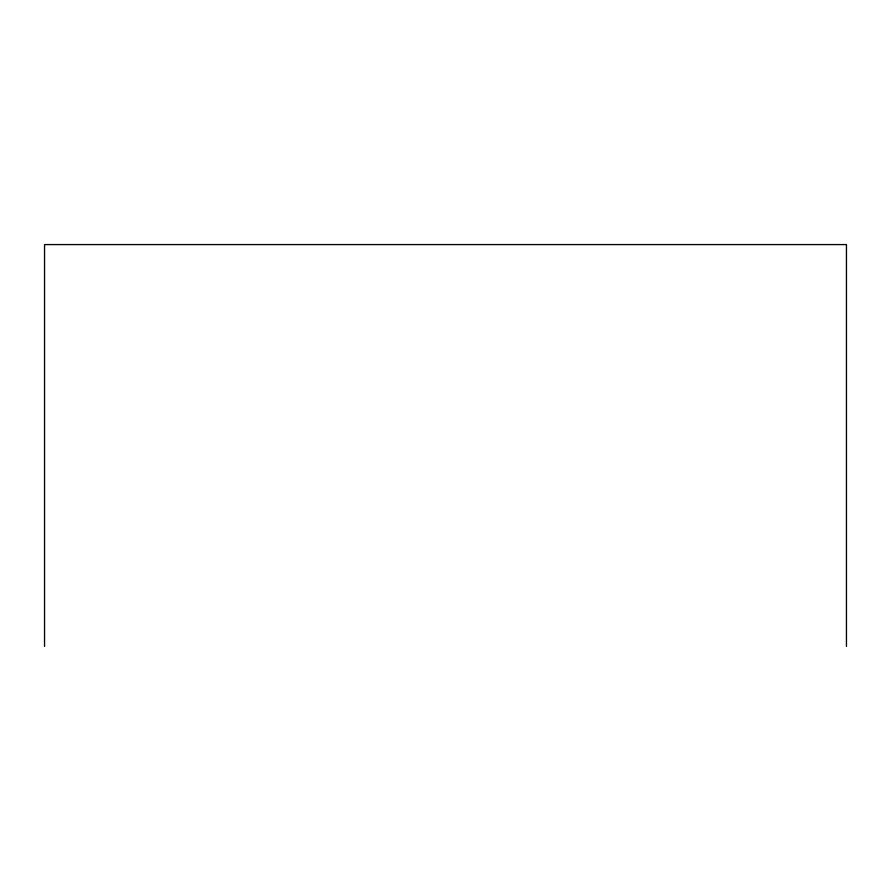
<?xml version="1.0" encoding="UTF-8"?>
<svg xmlns="http://www.w3.org/2000/svg" width="891" height="891" viewBox="0 0 891 891"><rect width="100%" height="100%" fill="white"/><g stroke="black" fill="none" stroke-linecap="round" stroke-linejoin="round"><path stroke-width="1.34" d="M846.45 646.42L846.45 244.579L44.55 244.579L44.55 646.42"/></g></svg>
